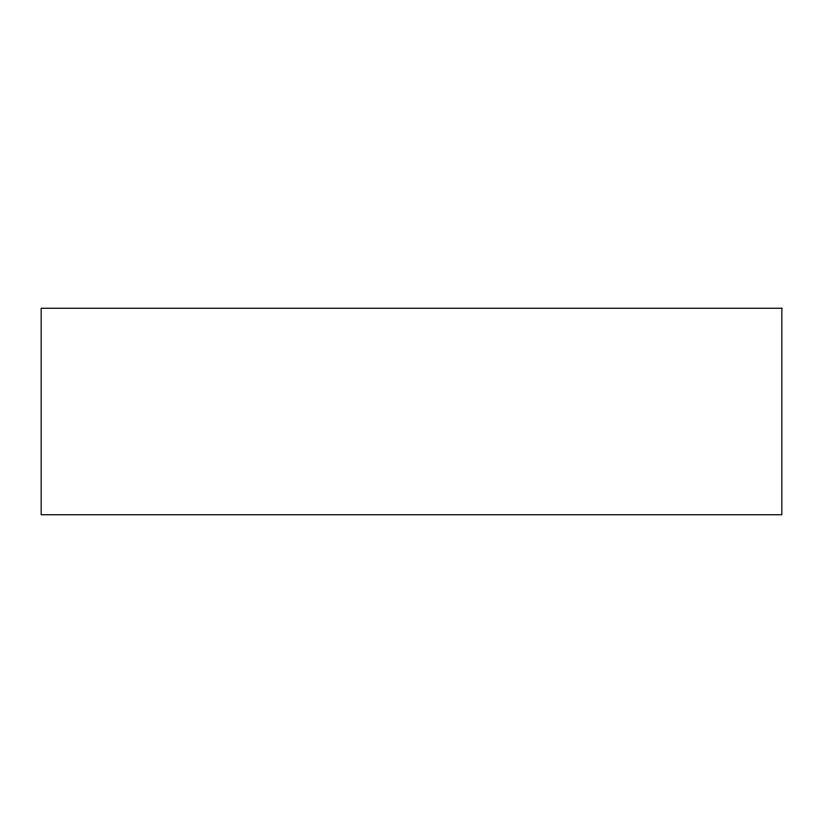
<?xml version="1.0" encoding="UTF-8"?>
<svg xmlns="http://www.w3.org/2000/svg" width="823" height="823" viewBox="0 0 823 823"><rect width="100%" height="100%" fill="white"/><g stroke="black" fill="none" stroke-linecap="round" stroke-linejoin="round"><path stroke-width="1.23" d="M781.85 308.255L41.15 308.255L41.15 514.745L781.85 514.745L781.85 308.255"/></g></svg>
